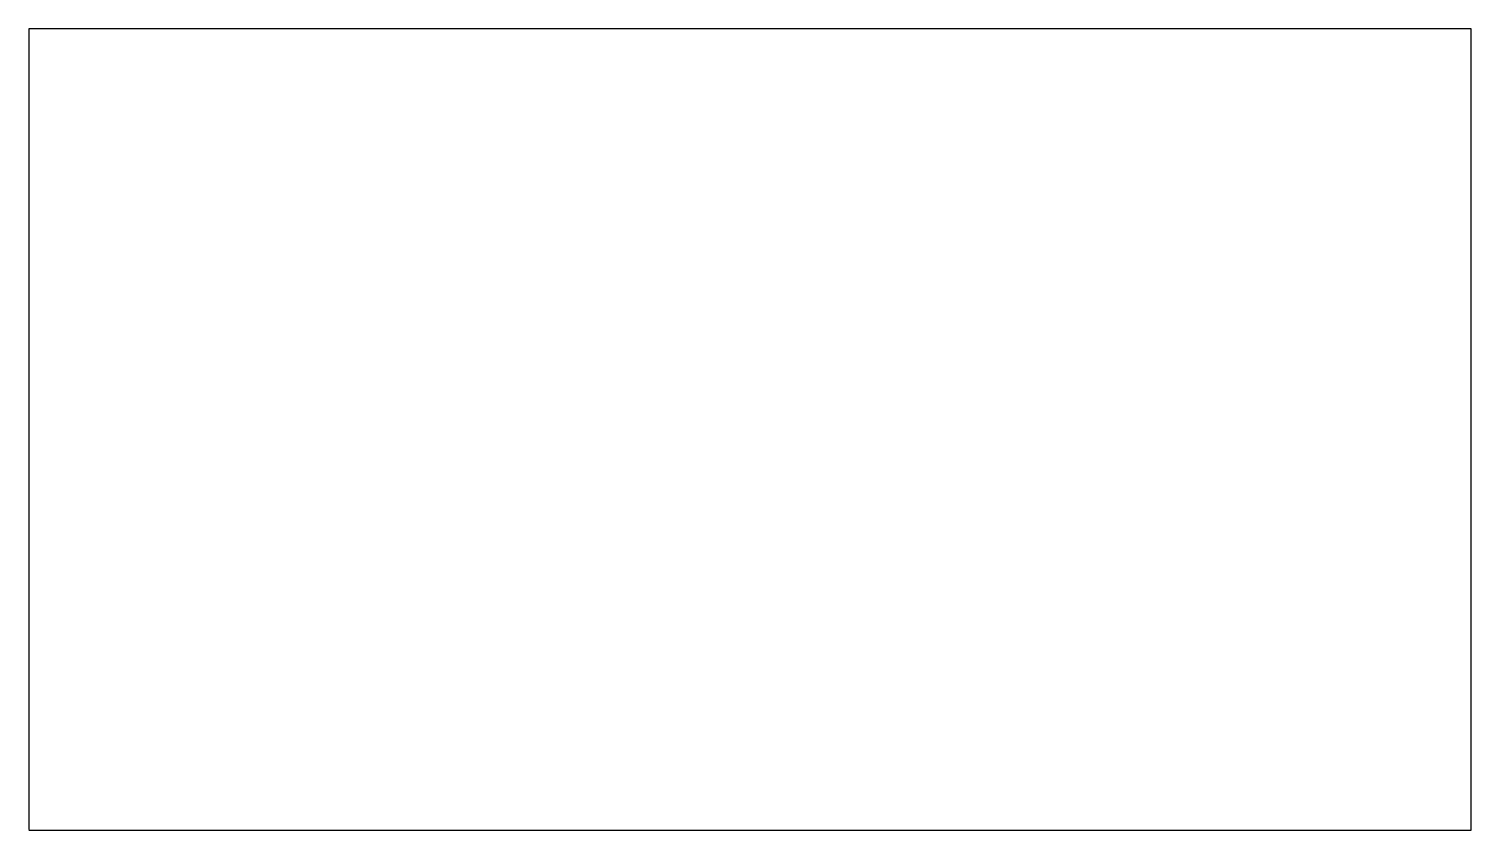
# Model space of a CAD drawing. Header units: inches. Extents: x 0 to 18, y 0 to 10.
import ezdxf

# ---------------------------------------------------------------- set-up
doc = ezdxf.new("R2010")
doc.units = ezdxf.units.IN

msp = doc.modelspace()

# ---------------------------------------------------------------- linework, layer by layer
at = {"layer": 'Cabinet'}
for p, q in [((18, 10), (0, 10)), ((0, 10), (0, 0.008)), ((18, 0), (18, 10)), ((0, 0), (18, 0))]:
    msp.add_line(p, q, dxfattribs=at)

doc.saveas('drawing.dxf')
